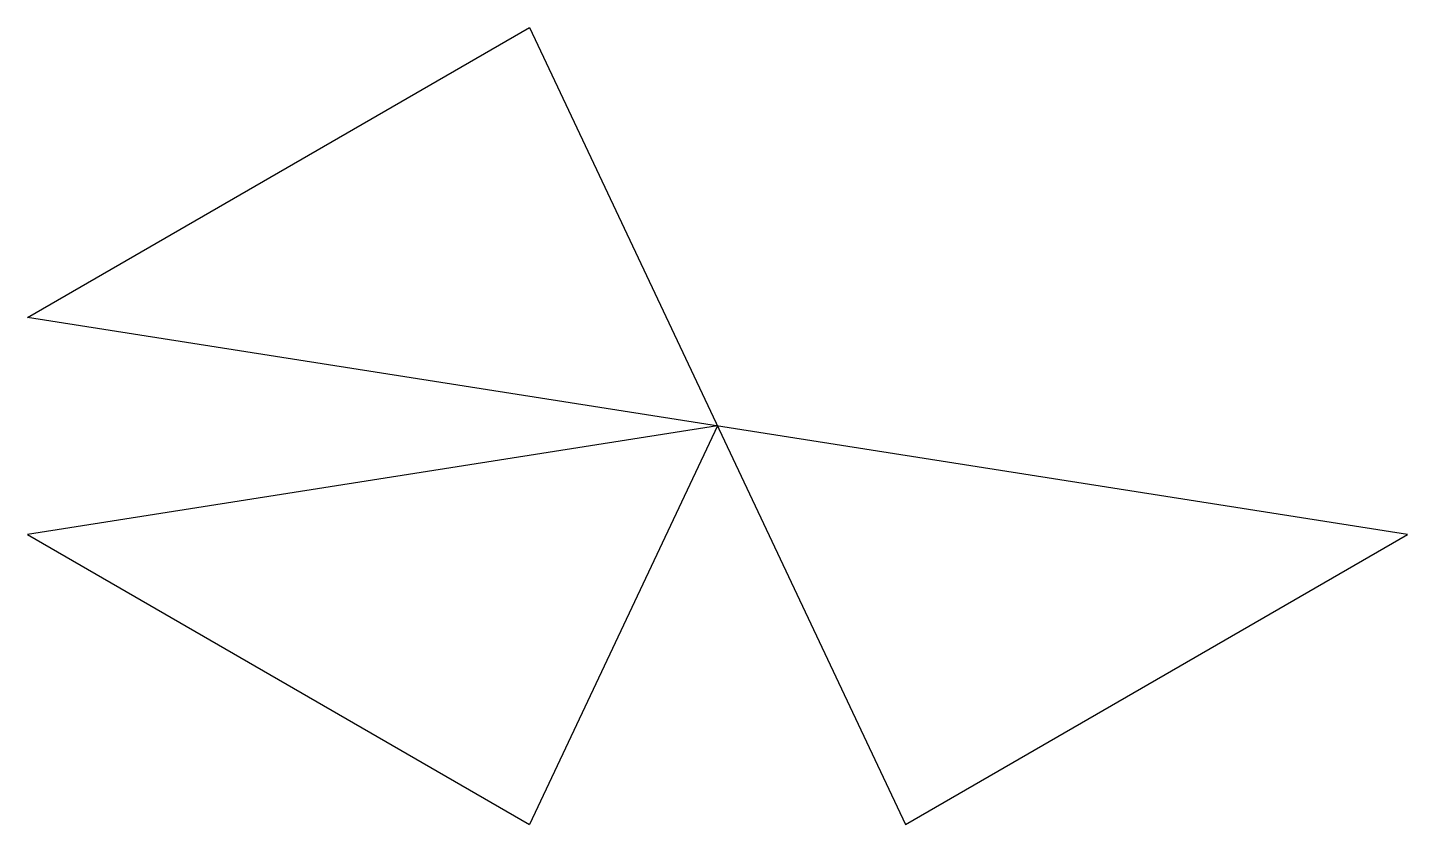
# Model space of a CAD drawing. Header units: millimetres. Extents: x -9998.096 to -9997.62, y -33.251 to -32.976.
import ezdxf

# ---------------------------------------------------------------- set-up
doc = ezdxf.new("R2010")
doc.units = ezdxf.units.MM
doc.layers.add('Tub_iso_bloqueios', color=2, linetype='Continuous')

msp = doc.modelspace()

# ---------------------------------------------------------------- linework, layer by layer
at = {"layer": 'Tub_iso_bloqueios'}
for p, q in [((-9998.09647, -33.07552), (-9997.92326, -32.97552)), ((-9997.92326, -32.97552), (-9997.79336, -33.25052)), ((-9997.62016, -33.15052), (-9998.09647, -33.07552)), ((-9997.85831, -33.11302), (-9998.09647, -33.15052)), ((-9997.85831, -33.11302), (-9997.92326, -33.25052)), ((-9998.09647, -33.15052), (-9997.92326, -33.25052)), ((-9997.79336, -33.25052), (-9997.62016, -33.15052))]:
    msp.add_line(p, q, dxfattribs=at)

doc.saveas('drawing.dxf')
